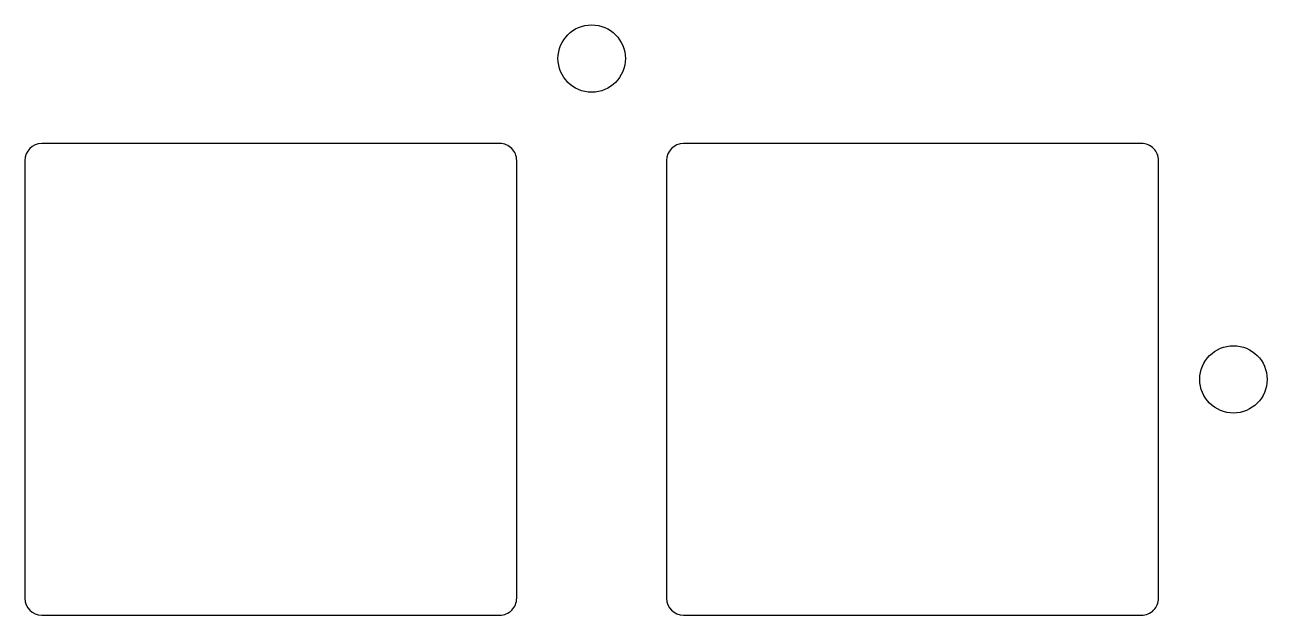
# Model space of a CAD drawing. Header units: millimetres. Extents: x 283.2 to 320.1, y -83.2 to -65.7.
import ezdxf

# ---------------------------------------------------------------- set-up
doc = ezdxf.new("R2010")
doc.units = ezdxf.units.MM
doc.header["$MEASUREMENT"] = 0

msp = doc.modelspace()

# ---------------------------------------------------------------- linework, layer by layer
for points in [[(283.2125, -69.7), (283.2125, -82.7, 0.4142124), (283.7125, -83.2), (297.3125, -83.2, 0.4142136), (297.8125, -82.7), (297.8125, -69.7, 0.4142136), (297.3125, -69.2), (283.7125, -69.2, 0.4142124)], [(302.2625, -69.7), (302.2625, -82.7, 0.4142124), (302.7625, -83.2), (316.3625, -83.2, 0.4142136), (316.8625, -82.7), (316.8625, -69.7, 0.4142136), (316.3625, -69.2), (302.7625, -69.2, 0.4142124)]]:
    msp.add_lwpolyline(points, format="xyb", close=True)
for centre in [(300.0375, -66.675), (319.0875, -76.2)]:
    msp.add_circle(centre, 1)

doc.saveas('drawing.dxf')
